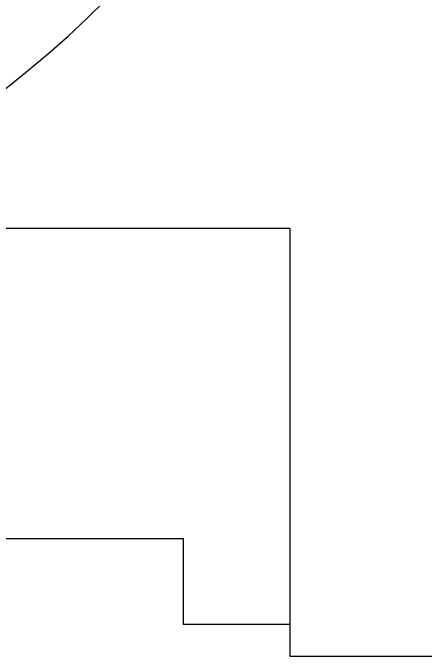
# Model space of a CAD drawing. Header units: millimetres. Extents: x 256 to 2599, y 626 to 1192.
# Drawn here: x 2043.207 to 2044.064, y 662.732 to 664.069 of the extents above; entities that cross this region are included whole.
import ezdxf

# ---------------------------------------------------------------- set-up
doc = ezdxf.new("R2010")
doc.units = ezdxf.units.MM
doc.layers.add('MAIN-1', color=7, linetype='Continuous')
doc.layers.add('MAIN-2', color=7, linetype='Continuous')

msp = doc.modelspace()

# ---------------------------------------------------------------- linework, layer by layer
at = {"layer": 'MAIN-1'}
for p, q in [((2042.6985, 663.6213), (2043.7832, 663.6213)), ((2043.7832, 663.6213), (2043.7832, 662.7324)), ((2043.0721, 662.9768), (2043.561, 662.9768)), ((2043.561, 662.9768), (2043.561, 662.799)), ((2043.561, 662.799), (2043.7832, 662.799)), ((2043.7832, 662.7324), (2044.0944, 662.7324))]:
    msp.add_line(p, q, dxfattribs=at)
at = {"layer": 'MAIN-2'}
for p, q in [((2043.7832, 663.6213), (2043.7832, 663.6213)), ((2043.7832, 663.6213), (2043.7832, 663.6213)), ((2043.561, 662.9768), (2043.561, 662.9768)), ((2043.561, 662.799), (2043.561, 662.799)), ((2043.7832, 662.799), (2043.7832, 662.799)), ((2043.7832, 662.7324), (2043.7832, 662.7324))]:
    msp.add_line(p, q, dxfattribs=at)
msp.add_arc((2041.8275, 665.6659), 2.2224, 180, 360, dxfattribs=at)

doc.saveas('drawing.dxf')
